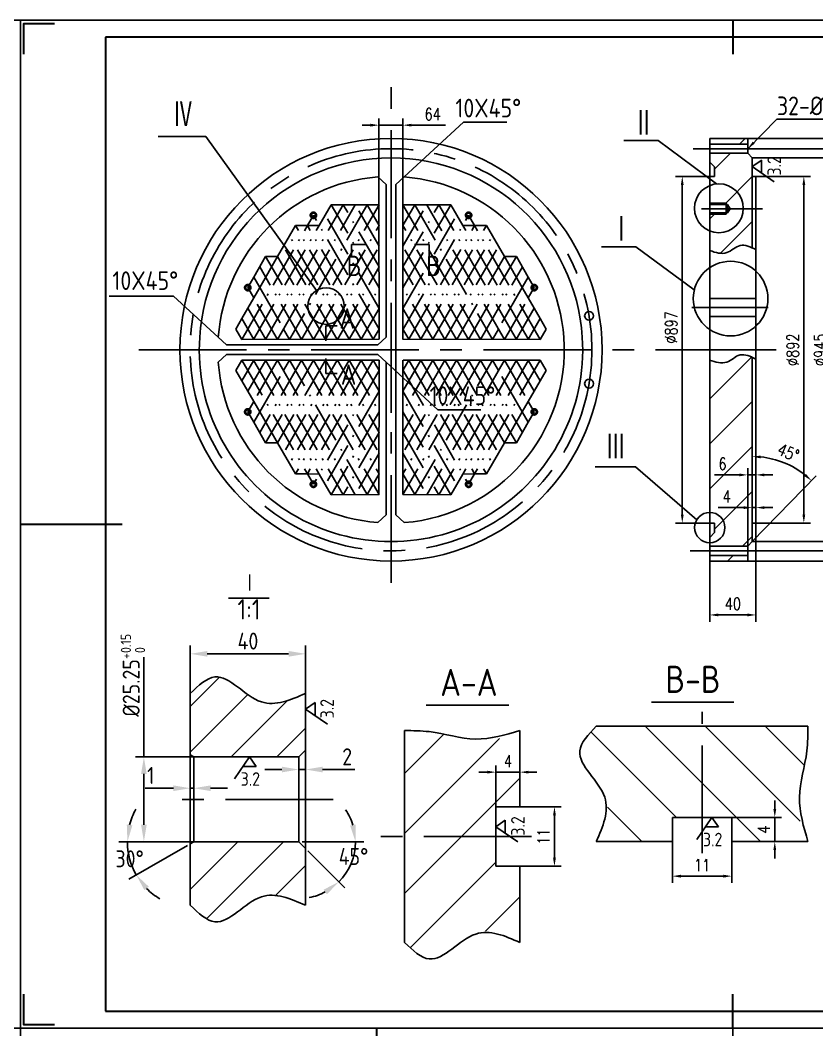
# Paper-space layout '布局1' of a CAD drawing. Extents: x 1187 to 4862, y -125 to 1349.
# Drawn here: x 4442 to 4676.9, y 171.5 to 469 of the extents above; entities that cross this region are included whole.
import ezdxf

# ---------------------------------------------------------------- set-up
doc = ezdxf.new("R2010")
doc.units = 0
doc.header["$MEASUREMENT"] = 0
for name, pattern in [('ACAD_ISO10W100', [18.5, 12, -3, 0.5, -3]), ('CENTER', [50.8, 31.75, -6.35, 6.35, -6.35]), ('HIDDEN', [9.525, 6.35, -3.175])]:
    doc.linetypes.add(name, pattern=pattern)
doc.layers.get('DEFPOINTS').update_dxf_attribs({"linetype": 'CONTINUOUS'})
for name, color, linetype in [('一般注释', 5, 'CONTINUOUS'), ('中心线', 1, 'CENTER'), ('单点划线', 6, 'ACAD_ISO10W100'), ('可见轮廓线', 7, 'CONTINUOUS'), ('图框_外框线', 7, 'CONTINUOUS'), ('填充剖面线', 3, 'CONTINUOUS'), ('尺寸标注', 5, 'CONTINUOUS'), ('细实线', 2, 'CONTINUOUS'), ('虚线', 4, 'HIDDEN')]:
    doc.layers.add(name, color=color, linetype=linetype)
doc.layers.add('图框_内框线', color=5, linetype='CONTINUOUS', lineweight=30)
doc.layers.add('图框_角线', color=5, linetype='CONTINUOUS', lineweight=30)
doc.styles.add('GK', font='gbenor.shx', dxfattribs={"height": 10})
doc.styles.add('TH_GBDIM', font='romans.shx', dxfattribs={"width": 0.8, "bigfont": 'gbcbig.shx'})
doc.styles.add('工程字', font='gbenor.shx', dxfattribs={"bigfont": 'gbcbig.shx'})
doc.styles.add('管口名称', font='gbenor.shx', dxfattribs={"height": 10, "bigfont": 'gbcbig.shx'})
doc.dimstyles.new('GB-5', dxfattribs={"dimtxt": 5, "dimasz": 5, "dimexe": 2.5, "dimexo": 1, "dimgap": 1.25, "dimtad": 1, "dimdsep": 46, "dimtxsty": '工程字', "dimcen": 5, "dimadec": 0, "dimazin": 0, "dimtfac": 0.7, "dimtix": 1, "dimtmove": 0, "dimatfit": 3, "dimfxl": 0, "dimtzin": 0, "dimarcsym": 0})
doc.dimstyles.new('GB-5$2', dxfattribs={"dimtxt": 5, "dimasz": 5, "dimexe": 2.5, "dimexo": 1, "dimgap": 1.25, "dimtad": 1, "dimtih": 1, "dimtoh": 1, "dimdsep": 46, "dimtxsty": '工程字', "dimcen": 5, "dimazin": 0, "dimtfac": 0.7, "dimtix": 1, "dimtmove": 0, "dimatfit": 3, "dimfxl": 0, "dimtzin": 0, "dimarcsym": 0})
doc.dimstyles.new('TH_GBDIM', dxfattribs={"dimtxt": 3.5, "dimasz": 2.5, "dimexe": 2, "dimexo": 0, "dimgap": 1.5, "dimtad": 1, "dimdec": 1, "dimzin": 0, "dimdsep": 46, "dimtxsty": 'TH_GBDIM', "dimcen": 2.5, "dimclrd": 130, "dimclre": 130, "dimclrt": 3, "dimadec": 0, "dimazin": 0, "dimtfac": 0.714286, "dimtdec": 1, "dimtmove": 0, "dimatfit": 3, "dimfxl": 0, "dimtolj": 1, "dimtzin": 0, "dimlwd": -1, "dimlwe": -1, "dimarcsym": 0})

# ---------------------------------------------------------------- blocks, each defined once
blk = doc.blocks.new('*D180')
at = {"layer": 'DEFPOINTS', "color": 0}
for p in [(4645.35, 320.84), (4658.96, 320.84), (4645.35, 293.77)]:
    blk.add_point(p, dxfattribs=at)
at = {"layer": '尺寸标注', "color": 5}
for p, q in [((4645.35, 320.84), (4645.35, 291.77)), ((4658.96, 320.84), (4658.96, 291.77)), ((4656.46, 293.77), (4647.85, 293.77))]:
    blk.add_line(p, q, dxfattribs=at)
for points in [[(4647.85, 294.19), (4647.85, 293.36), (4645.35, 293.77)], [(4656.46, 294.19), (4656.46, 293.36), (4658.96, 293.77)]]:
    blk.add_solid(points, dxfattribs=at)
at = {"layer": '尺寸标注', "color": 5, "insert": (4652.16, 297.02), "char_height": 3.5, "attachment_point": 5, "style": 'TH_GBDIM'}
blk.add_mtext('\\A1;40', dxfattribs=at)
blk = doc.blocks.new('*D179')
at = {"layer": 'DEFPOINTS', "color": 0}
for p in [(4656.55, 335.04), (4658.96, 315.37), (4656.55, 314.02)]:
    blk.add_point(p, dxfattribs=at)
at = {"layer": '尺寸标注', "color": 5}
for p, q in [((4656.55, 314.02), (4656.55, 337.04)), ((4658.96, 315.37), (4658.96, 337.04)), ((4654.05, 335.04), (4646.75, 335.04)), ((4658.96, 335.04), (4656.55, 335.04)), ((4661.46, 335.04), (4663.96, 335.04))]:
    blk.add_line(p, q, dxfattribs=at)
for points in [[(4654.05, 335.46), (4654.05, 334.62), (4656.55, 335.04)], [(4661.46, 335.46), (4661.46, 334.62), (4658.96, 335.04)]]:
    blk.add_solid(points, dxfattribs=at)
at = {"layer": '尺寸标注', "color": 5, "insert": (4649.12, 338.29), "char_height": 3.5, "attachment_point": 5, "style": 'TH_GBDIM'}
blk.add_mtext('\\A1;6', dxfattribs=at)
blk = doc.blocks.new('*D178')
at = {"layer": 'DEFPOINTS', "color": 0}
for p in [(4657.86, 325.4), (4657.86, 320.84), (4658.96, 320.84)]:
    blk.add_point(p, dxfattribs=at)
at = {"layer": '尺寸标注', "color": 5}
for p, q in [((4657.86, 320.84), (4657.86, 327.4)), ((4658.96, 320.84), (4658.96, 327.4)), ((4655.36, 325.4), (4647.86, 325.4)), ((4658.96, 325.4), (4657.86, 325.4)), ((4661.46, 325.4), (4663.96, 325.4))]:
    blk.add_line(p, q, dxfattribs=at)
for points in [[(4655.36, 325.81), (4655.36, 324.98), (4657.86, 325.4)], [(4661.46, 325.81), (4661.46, 324.98), (4658.96, 325.4)]]:
    blk.add_solid(points, dxfattribs=at)
at = {"layer": '尺寸标注', "color": 5, "insert": (4650.36, 328.65), "char_height": 3.5, "attachment_point": 5, "style": 'TH_GBDIM'}
blk.add_mtext('\\A1;4', dxfattribs=at)
blk = doc.blocks.new('*D177')
at = {"layer": 'DEFPOINTS', "color": 0}
for p in [(4645.35, 422.99), (4637.24, 320.84), (4645.35, 320.84)]:
    blk.add_point(p, dxfattribs=at)
at = {"layer": '尺寸标注', "color": 5}
for p, q in [((4645.35, 422.99), (4635.24, 422.99)), ((4637.24, 420.49), (4637.24, 323.34)), ((4645.35, 320.84), (4635.24, 320.84))]:
    blk.add_line(p, q, dxfattribs=at)
for points in [[(4636.82, 420.49), (4637.65, 420.49), (4637.24, 422.99)], [(4636.82, 323.34), (4637.65, 323.34), (4637.24, 320.84)]]:
    blk.add_solid(points, dxfattribs=at)
at = {"layer": '尺寸标注', "color": 5, "insert": (4633.99, 378.5), "char_height": 3.5, "attachment_point": 5, "rotation": 90, "style": 'TH_GBDIM'}
blk.add_mtext('\\A1;%%C897', dxfattribs=at)
blk = doc.blocks.new('*D176')
at = {"layer": 'DEFPOINTS', "color": 0}
for p in [(4656.55, 434.16), (4696.89, 434.16), (4656.55, 309.66)]:
    blk.add_point(p, dxfattribs=at)
at = {"layer": '尺寸标注', "color": 5}
for p, q in [((4656.55, 434.16), (4698.89, 434.16)), ((4696.89, 312.16), (4696.89, 431.66)), ((4656.55, 309.66), (4698.89, 309.66))]:
    blk.add_line(p, q, dxfattribs=at)
for points in [[(4696.47, 431.66), (4697.31, 431.66), (4696.89, 434.16)], [(4696.47, 312.16), (4697.31, 312.16), (4696.89, 309.66)]]:
    blk.add_solid(points, dxfattribs=at)
at = {"layer": '尺寸标注', "color": 5, "insert": (4693.64, 371.91), "char_height": 3.5, "attachment_point": 5, "rotation": 90, "style": 'TH_GBDIM'}
blk.add_mtext('\\A1;%%C1030', dxfattribs=at)
blk = doc.blocks.new('*D175')
at = {"layer": 'DEFPOINTS', "color": 0}
for p in [(4656.55, 431.16), (4689.13, 431.16), (4656.55, 312.66)]:
    blk.add_point(p, dxfattribs=at)
at = {"layer": '尺寸标注', "color": 5}
for p, q in [((4656.55, 431.16), (4691.13, 431.16)), ((4689.13, 315.16), (4689.13, 428.66)), ((4656.55, 312.66), (4691.13, 312.66))]:
    blk.add_line(p, q, dxfattribs=at)
for points in [[(4688.72, 428.66), (4689.55, 428.66), (4689.13, 431.16)], [(4688.72, 315.16), (4689.55, 315.16), (4689.13, 312.66)]]:
    blk.add_solid(points, dxfattribs=at)
at = {"layer": '尺寸标注', "color": 5, "insert": (4685.88, 371.23), "char_height": 3.5, "attachment_point": 5, "rotation": 90, "style": 'TH_GBDIM'}
blk.add_mtext('\\A1;%%C990', dxfattribs=at)
blk = doc.blocks.new('*D174')
at = {"layer": 'DEFPOINTS', "color": 0}
for p in [(4657.86, 428.46), (4681.18, 428.46), (4657.86, 315.37)]:
    blk.add_point(p, dxfattribs=at)
at = {"layer": '尺寸标注', "color": 5}
for p, q in [((4657.86, 428.46), (4683.18, 428.46)), ((4681.18, 317.87), (4681.18, 425.96)), ((4657.86, 315.37), (4683.18, 315.37))]:
    blk.add_line(p, q, dxfattribs=at)
for points in [[(4680.76, 425.96), (4681.6, 425.96), (4681.18, 428.46)], [(4680.76, 317.87), (4681.6, 317.87), (4681.18, 315.37)]]:
    blk.add_solid(points, dxfattribs=at)
at = {"layer": '尺寸标注', "color": 5, "insert": (4677.93, 371.91), "char_height": 3.5, "attachment_point": 5, "rotation": 90, "style": 'TH_GBDIM'}
blk.add_mtext('\\A1;%%C945', dxfattribs=at)
blk = doc.blocks.new('*D173')
at = {"layer": 'DEFPOINTS', "color": 0}
for p in [(4658.96, 422.99), (4658.96, 320.84), (4673.09, 320.84)]:
    blk.add_point(p, dxfattribs=at)
at = {"layer": '尺寸标注', "color": 5}
for p, q in [((4658.96, 422.99), (4675.09, 422.99)), ((4673.09, 420.49), (4673.09, 323.34)), ((4658.96, 320.84), (4675.09, 320.84))]:
    blk.add_line(p, q, dxfattribs=at)
for points in [[(4672.68, 420.49), (4673.51, 420.49), (4673.09, 422.99)], [(4672.68, 323.34), (4673.51, 323.34), (4673.09, 320.84)]]:
    blk.add_solid(points, dxfattribs=at)
at = {"layer": '尺寸标注', "color": 5, "insert": (4669.84, 371.91), "char_height": 3.5, "attachment_point": 5, "rotation": 90, "style": 'TH_GBDIM'}
blk.add_mtext('\\A1;%%C892', dxfattribs=at)
blk = doc.blocks.new('*D172')
at = {"layer": 'DEFPOINTS', "color": 0}
for p in [(4582.26, 237.24), (4599.54, 237.24), (4582.26, 219.72)]:
    blk.add_point(p, dxfattribs=at)
at = {"layer": '尺寸标注', "color": 5}
for p, q in [((4582.26, 237.24), (4601.54, 237.24)), ((4599.54, 222.22), (4599.54, 234.74)), ((4582.26, 219.72), (4601.54, 219.72))]:
    blk.add_line(p, q, dxfattribs=at)
for points in [[(4599.13, 234.74), (4599.96, 234.74), (4599.54, 237.24)], [(4599.13, 222.22), (4599.96, 222.22), (4599.54, 219.72)]]:
    blk.add_solid(points, dxfattribs=at)
at = {"layer": '尺寸标注', "color": 5, "insert": (4596.29, 228.48), "char_height": 3.5, "attachment_point": 5, "rotation": 90, "style": 'TH_GBDIM'}
blk.add_mtext('\\A1;11', dxfattribs=at)
blk = doc.blocks.new('*D171')
at = {"layer": 'DEFPOINTS', "color": 0}
for p in [(4589.36, 247.45), (4582.26, 237.24), (4589.36, 237.24)]:
    blk.add_point(p, dxfattribs=at)
at = {"layer": '尺寸标注', "color": 5}
for p, q in [((4579.76, 247.45), (4577.26, 247.45)), ((4582.26, 237.24), (4582.26, 249.45)), ((4582.26, 247.45), (4589.36, 247.45)), ((4589.36, 237.24), (4589.36, 249.45)), ((4591.86, 247.45), (4594.36, 247.45))]:
    blk.add_line(p, q, dxfattribs=at)
for points in [[(4579.76, 247.86), (4579.76, 247.03), (4582.26, 247.45)], [(4591.86, 247.86), (4591.86, 247.03), (4589.36, 247.45)]]:
    blk.add_solid(points, dxfattribs=at)
at = {"layer": '尺寸标注', "color": 5, "insert": (4585.81, 250.7), "char_height": 3.5, "attachment_point": 5, "style": 'TH_GBDIM'}
blk.add_mtext('\\A1;4', dxfattribs=at)
blk = doc.blocks.new('*D186')
at = {"layer": 'DEFPOINTS', "color": 0}
for p in [(4526.15, 282.31), (4492.15, 262.22), (4526.15, 262.22)]:
    blk.add_point(p, dxfattribs=at)
at = {"layer": '尺寸标注', "color": 0, "lineweight": -2}
for p, q in [((4492.15, 263.22), (4492.15, 284.81)), ((4526.15, 263.22), (4526.15, 284.81)), ((4497.15, 282.31), (4521.15, 282.31))]:
    blk.add_line(p, q, dxfattribs=at)
at = {"layer": '尺寸标注', "color": 0}
for points in [[(4497.15, 283.15), (4497.15, 281.48), (4492.15, 282.31)], [(4521.15, 283.15), (4521.15, 281.48), (4526.15, 282.31)]]:
    blk.add_solid(points, dxfattribs=at)
at = {"layer": '尺寸标注', "color": 0, "insert": (4509.15, 286.06), "char_height": 5, "attachment_point": 5, "style": '工程字'}
blk.add_mtext('40', dxfattribs=at)
blk = doc.blocks.new('*D185')
at = {"layer": 'DEFPOINTS', "color": 0}
for p in [(4510.37, 251.93), (4478.46, 226.93), (4510.37, 226.93)]:
    blk.add_point(p, dxfattribs=at)
at = {"layer": '尺寸标注', "color": 0, "lineweight": -2}
for p, q in [((4478.46, 251.93), (4478.46, 281.3)), ((4509.37, 251.93), (4475.96, 251.93)), ((4478.46, 231.93), (4478.46, 246.93)), ((4509.37, 226.93), (4475.96, 226.93))]:
    blk.add_line(p, q, dxfattribs=at)
at = {"layer": '尺寸标注', "color": 0}
for points in [[(4477.63, 246.93), (4479.29, 246.93), (4478.46, 251.93)], [(4477.63, 231.93), (4479.29, 231.93), (4478.46, 226.93)]]:
    blk.add_solid(points, dxfattribs=at)
at = {"layer": '尺寸标注', "color": 0, "insert": (4474.71, 272.26), "char_height": 5, "attachment_point": 5, "rotation": 90, "style": '工程字'}
blk.add_mtext('%%C25.25', dxfattribs=at)
blk = doc.blocks.new('*D184')
at = {"layer": 'DEFPOINTS', "color": 0}
for p in [(4492.15, 226.35), (4493.15, 226.93), (4493.15, 226.93), (4524.15, 226.93), (4474.79, 220.25)]:
    blk.add_point(p, dxfattribs=at)
at = {"layer": '尺寸标注', "color": 0, "lineweight": -2}
for p, q in [((4492.15, 226.93), (4471.11, 226.93)), ((4491.29, 225.85), (4474.06, 215.91))]:
    blk.add_line(p, q, dxfattribs=at)
for start, end in [(150.6049, 165.3024), (180, 210), (224.6976, 239.3951)]:
    blk.add_arc((4493.15, 226.93), 19.55, start, end, dxfattribs=at)
at = {"layer": '尺寸标注', "color": 0}
for points in [[(4475.07, 231.78), (4473.42, 232), (4473.61, 226.93)], [(4478.6, 212.68), (4479.92, 213.69), (4476.23, 217.16)]]:
    blk.add_solid(points, dxfattribs=at)
at = {"layer": '尺寸标注', "color": 0, "insert": (4474.26, 221.92), "char_height": 5, "attachment_point": 5, "style": '工程字'}
blk.add_mtext('30%%D', dxfattribs=at)
blk = doc.blocks.new('*D183')
at = {"layer": 'DEFPOINTS', "color": 0}
for p in [(4493.15, 226.93), (4524.15, 226.93), (4524.15, 226.93), (4526.15, 224.93), (4538.63, 218.58)]:
    blk.add_point(p, dxfattribs=at)
at = {"layer": '尺寸标注', "color": 0, "lineweight": -2}
for p, q in [((4525.15, 226.93), (4543.36, 226.93)), ((4526.86, 224.22), (4537.74, 213.35))]:
    blk.add_line(p, q, dxfattribs=at)
for start, end in [(17.2074, 34.4147), (315, 0), (280.5853, 297.7926)]:
    blk.add_arc((4524.15, 226.93), 16.71, start, end, dxfattribs=at)
at = {"layer": '尺寸标注', "color": 0}
for points in [[(4540.94, 232), (4539.29, 231.75), (4540.86, 226.93)], [(4531.45, 212.82), (4532.44, 211.48), (4535.97, 215.11)]]:
    blk.add_solid(points, dxfattribs=at)
at = {"layer": '尺寸标注', "color": 0, "insert": (4540.29, 222.61), "char_height": 5, "attachment_point": 5, "style": '工程字'}
blk.add_mtext('45%%D', dxfattribs=at)
blk = doc.blocks.new('*D182')
at = {"layer": 'DEFPOINTS', "color": 0}
for p in [(4492.15, 245.76), (4493.15, 245.76), (4492.15, 242.72)]:
    blk.add_point(p, dxfattribs=at)
at = {"layer": '尺寸标注', "color": 0, "lineweight": -2}
for p, q in [((4492.15, 244.76), (4492.15, 240.22)), ((4493.15, 244.76), (4493.15, 240.22)), ((4487.15, 242.72), (4478.82, 242.72)), ((4493.15, 242.72), (4492.15, 242.72)), ((4498.15, 242.72), (4503.15, 242.72))]:
    blk.add_line(p, q, dxfattribs=at)
at = {"layer": '尺寸标注', "color": 0}
for points in [[(4487.15, 243.55), (4487.15, 241.88), (4492.15, 242.72)], [(4498.15, 243.55), (4498.15, 241.88), (4493.15, 242.72)]]:
    blk.add_solid(points, dxfattribs=at)
at = {"layer": '尺寸标注', "color": 0, "insert": (4480.49, 246.47), "char_height": 5, "attachment_point": 5, "style": '工程字'}
blk.add_mtext('1', dxfattribs=at)
blk = doc.blocks.new('*D181')
at = {"layer": 'DEFPOINTS', "color": 0}
for p in [(4524.15, 247.48), (4526.15, 248.22), (4526.15, 247.48)]:
    blk.add_point(p, dxfattribs=at)
at = {"layer": '尺寸标注', "color": 0, "lineweight": -2}
for p, q in [((4524.15, 248.48), (4524.15, 250.72)), ((4526.15, 248.48), (4526.15, 250.72)), ((4519.15, 248.22), (4514.15, 248.22)), ((4524.15, 248.22), (4526.15, 248.22)), ((4531.15, 248.22), (4540.68, 248.22))]:
    blk.add_line(p, q, dxfattribs=at)
at = {"layer": '尺寸标注', "color": 0}
for points in [[(4519.15, 249.06), (4519.15, 247.39), (4524.15, 248.22)], [(4531.15, 249.06), (4531.15, 247.39), (4526.15, 248.22)]]:
    blk.add_solid(points, dxfattribs=at)
at = {"layer": '尺寸标注', "color": 0, "insert": (4538.41, 251.97), "char_height": 5, "attachment_point": 5, "style": '工程字'}
blk.add_mtext('2', dxfattribs=at)
blk = doc.blocks.new('*D195')
at = {"layer": 'DEFPOINTS', "color": 0}
for p in [(4634.34, 234.09), (4651.85, 234.09), (4651.85, 216.8)]:
    blk.add_point(p, dxfattribs=at)
at = {"layer": '尺寸标注', "color": 5}
for p, q in [((4634.34, 234.09), (4634.34, 214.8)), ((4651.85, 234.09), (4651.85, 214.8)), ((4636.84, 216.8), (4649.35, 216.8))]:
    blk.add_line(p, q, dxfattribs=at)
for points in [[(4636.84, 217.22), (4636.84, 216.38), (4634.34, 216.8)], [(4649.35, 217.22), (4649.35, 216.38), (4651.85, 216.8)]]:
    blk.add_solid(points, dxfattribs=at)
at = {"layer": '尺寸标注', "color": 5, "insert": (4643.1, 220.05), "char_height": 3.5, "attachment_point": 5, "style": 'TH_GBDIM'}
blk.add_mtext('\\A1;11', dxfattribs=at)
blk = doc.blocks.new('*D194')
at = {"layer": 'DEFPOINTS', "color": 0}
for p in [(4651.85, 234.09), (4651.85, 226.98), (4664.52, 226.98)]:
    blk.add_point(p, dxfattribs=at)
at = {"layer": '尺寸标注', "color": 5}
for p, q in [((4664.52, 236.59), (4664.52, 239.09)), ((4651.85, 234.09), (4666.52, 234.09)), ((4664.52, 234.09), (4664.52, 226.98)), ((4651.85, 226.98), (4666.52, 226.98)), ((4664.52, 224.48), (4664.52, 221.98))]:
    blk.add_line(p, q, dxfattribs=at)
for points in [[(4664.11, 236.59), (4664.94, 236.59), (4664.52, 234.09)], [(4664.11, 224.48), (4664.94, 224.48), (4664.52, 226.98)]]:
    blk.add_solid(points, dxfattribs=at)
at = {"layer": '尺寸标注', "color": 5, "insert": (4661.27, 230.54), "char_height": 3.5, "attachment_point": 5, "rotation": 90, "style": 'TH_GBDIM'}
blk.add_mtext('\\A1;4', dxfattribs=at)
blk = doc.blocks.new('*D267')
at = {"layer": 'DEFPOINTS', "color": 0}
for p in [(4554.86, 438.09), (4547.79, 414.53), (4554.86, 414.53)]:
    blk.add_point(p, dxfattribs=at)
at = {"layer": '可见轮廓线', "color": 5}
for p, q in [((4545.29, 438.09), (4542.79, 438.09)), ((4547.79, 414.53), (4547.79, 440.09)), ((4547.79, 438.09), (4554.86, 438.09)), ((4554.86, 414.53), (4554.86, 440.09)), ((4557.36, 438.09), (4567.4, 438.09))]:
    blk.add_line(p, q, dxfattribs=at)
for points in [[(4545.29, 438.51), (4545.29, 437.68), (4547.79, 438.09)], [(4557.36, 438.51), (4557.36, 437.68), (4554.86, 438.09)]]:
    blk.add_solid(points, dxfattribs=at)
at = {"layer": '可见轮廓线', "color": 5, "insert": (4563.63, 441.34), "char_height": 3.5, "attachment_point": 5, "style": 'TH_GBDIM'}
blk.add_mtext('\\A1;64', dxfattribs=at)
blk = doc.blocks.new('*D297')
at = {"layer": 'DEFPOINTS', "color": 0}
for p in [(4670.2, 337.2), (4657.86, 320.84), (4657.86, 315.37), (4657.87, 315.37), (4656.55, 314.02)]:
    blk.add_point(p, dxfattribs=at)
at = {"layer": '尺寸标注', "color": 5}
for p, q in [((4657.86, 320.84), (4657.86, 342.44)), ((4657.87, 315.37), (4676.74, 334.77))]:
    blk.add_line(p, q, dxfattribs=at)
blk.add_arc((4657.86, 315.37), 25.08, 51.5047, 84.2857, dxfattribs=at)
for points in [[(4660.34, 339.9), (4660.38, 340.73), (4657.86, 340.44)], [(4673.74, 335.31), (4673.19, 334.68), (4675.34, 333.34)]]:
    blk.add_solid(points, dxfattribs=at)
at = {"layer": '尺寸标注', "color": 5, "insert": (4668.52, 341.61), "char_height": 3.5, "attachment_point": 5, "rotation": 337.8952, "style": 'TH_GBDIM'}
blk.add_mtext('\\A1;45%%D', dxfattribs=at)

psp = doc.layouts.new('布局1')

# ---------------------------------------------------------------- hatches: boundary and pattern name
at = {"layer": '填充剖面线'}
h = psp.add_hatch(dxfattribs=at)
h.set_pattern_fill('ANSI31', color=256, scale=3, angle=180, style=0)
h.set_pattern_definition([(225, (5545.281, 659.875), (6.73519, -6.73519), [])])
edge = h.paths.add_edge_path()
edge.add_line((4493.153, 226.932), (4492.153, 226.354))
edge.add_line((4492.153, 226.354), (4492.153, 208.216))
edge.add_spline(control_points=[(4492.153, 208.216), (4494.565, 205.898), (4501.257, 199.464), (4512.066, 214.355), (4521.709, 210.153), (4526.153, 208.216)], knot_values=[0, 0, 0, 0, 8.7529845, 24.2890467, 37.5700264, 37.5700264, 37.5700264, 37.5700264], degree=3, periodic=0)
edge.add_line((4526.153, 208.216), (4526.153, 224.932))
edge.add_line((4526.153, 224.932), (4524.153, 226.932))
edge.add_line((4524.153, 226.932), (4493.153, 226.932))
edge = h.paths.add_edge_path()
edge.add_spline(control_points=[(4526.153, 270.647), (4521.709, 268.71), (4512.066, 264.508), (4501.257, 279.399), (4494.565, 272.966), (4492.153, 270.647)], knot_values=[0, 0, 0, 0, 13.2809797, 28.8170419, 37.5700264, 37.5700264, 37.5700264, 37.5700264], degree=3, periodic=0)
edge.add_line((4492.153, 270.647), (4492.153, 252.509))
edge.add_line((4492.153, 252.509), (4493.153, 251.932))
edge.add_line((4493.153, 251.932), (4524.153, 251.932))
edge.add_line((4524.153, 251.932), (4526.153, 253.932))
edge.add_line((4526.153, 253.932), (4526.153, 270.647))

# ---------------------------------------------------------------- linework, layer by layer
at = {"layer": '一般注释'}
for p, q in [((4555.229, 422.844), (4572.768, 438.983)), ((4572.768, 438.983), (4585.481, 438.983)), ((4496.729, 434.774), (4482.705, 434.774)), ((4529.349, 389.345), (4496.729, 434.774)), ((4630.127, 433.532), (4620.05, 433.532)), ((4647.382, 420.777), (4630.127, 433.532)), ((4660.656, 427.787), (4657.867, 425.875)), ((4664.346, 421.436), (4657.867, 425.875)), ((4660.648, 427.787), (4660.648, 423.964)), ((4623.538, 402.288), (4613.46, 402.288)), ((4640.792, 389.533), (4623.538, 402.288)), ((4549.893, 368.25), (4565.132, 354.228)), ((4565.132, 354.228), (4577.844, 354.228)), ((4623.424, 337.439), (4611.52, 337.439)), ((4641.486, 321.758), (4623.424, 337.439)), ((4503.375, 298.735), (4515.444, 298.735)), ((4528.942, 267.946), (4526.153, 266.034)), ((4528.942, 267.946), (4528.942, 264.123)), ((4532.632, 261.595), (4526.153, 266.034)), ((4505.188, 245.452), (4509.628, 251.932)), ((4511.539, 249.142), (4509.628, 251.932)), ((4511.539, 249.142), (4507.717, 249.142)), ((4585.048, 233.267), (4582.258, 231.356)), ((4585.048, 233.267), (4585.048, 229.445)), ((4641.533, 227.608), (4645.972, 234.087)), ((4647.884, 231.298), (4645.972, 234.087)), ((4588.738, 226.916), (4582.258, 231.356)), ((4647.884, 231.298), (4644.061, 231.298))]:
    psp.add_line(p, q, dxfattribs=at)
for centre, radius in [((4648.044, 413.607), 7.2), ((4651.497, 386.993), 11.002), ((4532.171, 384.773), 5.373), ((4645.351, 319.516), 4.468)]:
    psp.add_circle(centre, radius, dxfattribs=at)
at = {"layer": '中心线'}
for p, q in [((4551.343, 303.227), (4551.343, 449.246)), ((4640.445, 431.165), (4661.483, 431.165)), ((4660.852, 413.484), (4642.941, 413.484)), ((4551.343, 385.029), (4551.343, 350.21)), ((4662.576, 384.371), (4640.099, 384.371)), ((4476.98, 371.915), (4664.892, 371.915)), ((4636.896, 371.915), (4664.892, 371.915)), ((4639.537, 312.665), (4661.709, 312.665)), ((4643.096, 223.539), (4643.096, 265.271)), ((4534.241, 239.432), (4483.506, 239.432)), ((4592.807, 228.48), (4544.461, 228.48))]:
    psp.add_line(p, q, dxfattribs=at)
psp.add_circle((4551.343, 371.915), 59.25, dxfattribs=at)
at = {"layer": '单点划线'}
for p, q in [((4514.361, 374.959), (4537.232, 414.646)), ((4517.903, 374.963), (4540.803, 414.628)), ((4544.293, 414.61), (4521.417, 374.967)), ((4524.948, 374.972), (4547.823, 414.593)), ((4547.823, 390.205), (4533.702, 414.663)), ((4547.823, 396.302), (4537.232, 414.646)), ((4547.823, 402.413), (4540.803, 414.628)), ((4547.823, 408.496), (4544.293, 414.61)), ((4554.863, 390.205), (4568.984, 414.663)), ((4554.863, 396.302), (4565.453, 414.646)), ((4554.863, 402.413), (4561.882, 414.628)), ((4554.863, 408.496), (4558.393, 414.61)), ((4577.738, 374.972), (4554.863, 414.593)), ((4558.393, 414.61), (4581.268, 374.967)), ((4584.783, 374.963), (4561.882, 414.628)), ((4588.324, 374.959), (4565.453, 414.646)), ((4528.463, 411.544), (4526.703, 408.496)), ((4547.803, 377.982), (4528.463, 411.544)), ((4547.823, 384.108), (4531.944, 411.612)), ((4554.863, 384.108), (4570.742, 411.612)), ((4554.883, 377.982), (4574.223, 411.544)), ((4574.223, 411.544), (4575.983, 408.496)), ((4507.336, 374.951), (4526.703, 408.496)), ((4510.825, 374.955), (4530.184, 408.557)), ((4542.526, 374.992), (4523.184, 408.493)), ((4546.044, 374.996), (4526.703, 408.496)), ((4528.47, 374.976), (4547.823, 408.496)), ((4574.216, 374.976), (4554.863, 408.496)), ((4556.642, 374.996), (4575.983, 408.496)), ((4560.16, 374.992), (4579.501, 408.493)), ((4591.861, 374.955), (4572.502, 408.557)), ((4595.35, 374.951), (4575.983, 408.496)), ((4539.008, 374.988), (4521.423, 405.447)), ((4563.677, 374.988), (4581.263, 405.447)), ((4535.491, 374.984), (4519.662, 402.401)), ((4531.992, 374.98), (4547.823, 402.399)), ((4570.693, 374.98), (4554.863, 402.399)), ((4567.195, 374.984), (4583.024, 402.401)), ((4512.617, 390.215), (4517.901, 399.354)), ((4528.456, 374.976), (4514.375, 399.364)), ((4531.973, 374.98), (4517.901, 399.354)), ((4570.712, 374.98), (4584.785, 399.354)), ((4574.23, 374.976), (4588.311, 399.364)), ((4590.068, 390.215), (4584.785, 399.354)), ((4524.938, 374.972), (4512.615, 396.316)), ((4535.515, 374.984), (4547.823, 396.302)), ((4567.171, 374.984), (4554.863, 396.302)), ((4577.748, 374.972), (4590.071, 396.316)), ((4509.094, 390.22), (4510.854, 393.268)), ((4593.591, 390.22), (4591.831, 393.268)), ((4509.094, 390.22), (4510.856, 387.169)), ((4512.617, 390.215), (4519.663, 378.012)), ((4539.039, 374.988), (4547.823, 390.201)), ((4563.647, 374.988), (4554.863, 390.201)), ((4590.068, 390.215), (4583.023, 378.012)), ((4593.591, 390.22), (4591.83, 387.169)), ((4517.903, 374.963), (4510.856, 387.169)), ((4584.783, 374.963), (4591.83, 387.169)), ((4514.385, 374.959), (4509.095, 384.122)), ((4542.564, 374.992), (4547.823, 384.1)), ((4560.122, 374.992), (4554.863, 384.1)), ((4588.3, 374.959), (4593.591, 384.122)), ((4510.868, 374.955), (4507.334, 381.076)), ((4591.818, 374.955), (4595.352, 381.076)), ((4521.42, 374.967), (4519.663, 378.012)), ((4546.082, 374.996), (4547.823, 378.008)), ((4556.604, 374.996), (4554.863, 378.008)), ((4581.265, 374.967), (4583.023, 378.012)), ((4510.868, 368.875), (4507.334, 362.754)), ((4507.336, 368.879), (4526.703, 335.334)), ((4514.385, 368.871), (4509.095, 359.707)), ((4510.825, 368.875), (4530.184, 335.272)), ((4517.903, 368.866), (4510.856, 356.661)), ((4524.938, 368.858), (4512.615, 347.514)), ((4514.361, 368.871), (4537.232, 329.184)), ((4528.456, 368.854), (4514.375, 344.465)), ((4531.973, 368.85), (4517.901, 344.475)), ((4517.903, 368.866), (4540.803, 329.202)), ((4535.491, 368.846), (4519.662, 341.429)), ((4521.42, 368.862), (4519.663, 365.818)), ((4544.293, 329.219), (4521.417, 368.862)), ((4539.008, 368.842), (4521.423, 338.383)), ((4542.526, 368.837), (4523.184, 335.336)), ((4524.948, 368.858), (4547.823, 329.237)), ((4546.044, 368.833), (4526.703, 335.334)), ((4528.47, 368.854), (4547.823, 335.334)), ((4531.992, 368.85), (4547.823, 341.431)), ((4535.515, 368.846), (4547.823, 347.528)), ((4539.039, 368.842), (4547.823, 353.629)), ((4542.564, 368.837), (4547.823, 359.73)), ((4546.082, 368.833), (4547.823, 365.822)), ((4577.738, 368.858), (4554.863, 329.237)), ((4574.216, 368.854), (4554.863, 335.334)), ((4570.693, 368.85), (4554.863, 341.431)), ((4567.171, 368.846), (4554.863, 347.528)), ((4563.647, 368.842), (4554.863, 353.629)), ((4560.122, 368.837), (4554.863, 359.73)), ((4556.604, 368.833), (4554.863, 365.822)), ((4556.642, 368.833), (4575.983, 335.334)), ((4558.393, 329.219), (4581.268, 368.862)), ((4560.16, 368.837), (4579.501, 335.336)), ((4584.783, 368.866), (4561.882, 329.202)), ((4563.677, 368.842), (4581.263, 338.383)), ((4588.324, 368.871), (4565.453, 329.184)), ((4567.195, 368.846), (4583.024, 341.429)), ((4570.712, 368.85), (4584.785, 344.475)), ((4591.861, 368.875), (4572.502, 335.272)), ((4574.23, 368.854), (4588.311, 344.465)), ((4595.35, 368.879), (4575.983, 335.334)), ((4577.748, 368.858), (4590.071, 347.514)), ((4581.265, 368.862), (4583.023, 365.818)), ((4584.783, 368.866), (4591.83, 356.661)), ((4588.3, 368.871), (4593.591, 359.707)), ((4591.818, 368.875), (4595.352, 362.754)), ((4512.617, 353.615), (4519.663, 365.818)), ((4547.803, 365.848), (4528.463, 332.285)), ((4554.883, 365.848), (4574.223, 332.285)), ((4590.068, 353.615), (4583.023, 365.818)), ((4547.823, 359.721), (4531.944, 332.218)), ((4554.863, 359.721), (4570.742, 332.218)), ((4509.094, 353.61), (4510.856, 356.661)), ((4593.591, 353.61), (4591.83, 356.661)), ((4509.094, 353.61), (4510.854, 350.562)), ((4512.617, 353.615), (4517.901, 344.475)), ((4547.823, 353.624), (4533.702, 329.166)), ((4554.863, 353.624), (4568.984, 329.166)), ((4590.068, 353.615), (4584.785, 344.475)), ((4593.591, 353.61), (4591.831, 350.562)), ((4547.823, 347.528), (4537.232, 329.184)), ((4554.863, 347.528), (4565.453, 329.184)), ((4547.823, 341.417), (4540.803, 329.202)), ((4554.863, 341.417), (4561.882, 329.202)), ((4528.463, 332.285), (4526.703, 335.334)), ((4547.823, 335.334), (4544.293, 329.219)), ((4554.863, 335.334), (4558.393, 329.219)), ((4574.223, 332.285), (4575.983, 335.334))]:
    psp.add_line(p, q, dxfattribs=at)
at = {"layer": '可见轮廓线'}
for p, q in [((4645.351, 434.165), (4656.553, 434.165)), ((4645.351, 434.165), (4645.351, 309.665)), ((4645.351, 432.524), (4656.553, 432.524)), ((4656.553, 429.806), (4656.553, 434.165)), ((4645.351, 429.806), (4656.553, 429.806)), ((4657.867, 428.455), (4656.553, 429.806)), ((4657.867, 428.455), (4657.867, 422.992)), ((4646.791, 425.773), (4645.351, 427.213)), ((4646.791, 425.773), (4646.791, 422.992)), ((4549.893, 420.602), (4547.456, 422.844)), ((4552.793, 420.602), (4555.229, 422.844)), ((4646.791, 422.992), (4645.351, 422.992)), ((4657.867, 422.992), (4657.865, 401.951)), ((4658.962, 422.992), (4657.867, 422.992)), ((4658.962, 422.992), (4658.962, 373.349)), ((4549.893, 375.579), (4549.893, 420.602)), ((4552.793, 375.579), (4552.793, 420.602)), ((4533.702, 414.663), (4531.944, 411.612)), ((4533.702, 414.663), (4547.823, 414.593)), ((4547.804, 374.998), (4547.789, 414.593)), ((4568.984, 414.663), (4554.863, 414.593)), ((4554.863, 374.976), (4554.863, 414.593)), ((4568.984, 414.663), (4570.742, 411.612)), ((4650.551, 414.753), (4645.351, 414.753)), ((4645.351, 412.215), (4645.351, 414.753)), ((4650.151, 411.884), (4650.151, 415.084)), ((4650.551, 414.753), (4651.315, 413.484)), ((4650.551, 412.215), (4650.551, 414.753)), ((4530.184, 408.557), (4531.944, 411.612)), ((4572.502, 408.557), (4570.742, 411.612)), ((4650.551, 412.215), (4645.351, 412.215)), ((4650.551, 412.215), (4651.315, 413.484)), ((4523.184, 408.493), (4517.901, 399.354)), ((4526.703, 408.496), (4523.184, 408.493)), ((4526.703, 408.496), (4530.184, 408.557)), ((4575.983, 408.496), (4572.502, 408.557)), ((4575.983, 408.496), (4579.501, 408.493)), ((4579.501, 408.493), (4584.785, 399.354)), ((4544.119, 402.978), (4539.705, 402.978)), ((4539.705, 402.978), (4539.705, 399.594)), ((4558.226, 402.978), (4562.64, 402.978)), ((4562.64, 402.978), (4562.64, 399.594)), ((4514.375, 399.364), (4510.854, 393.268)), ((4517.901, 399.354), (4514.375, 399.364)), ((4584.785, 399.354), (4588.311, 399.364)), ((4588.311, 399.364), (4591.831, 393.268)), ((4512.617, 390.215), (4510.854, 393.268)), ((4590.068, 390.215), (4591.831, 393.268)), ((4510.856, 387.169), (4512.617, 390.215)), ((4591.83, 387.169), (4590.068, 390.215)), ((4510.856, 387.169), (4509.095, 384.122)), ((4591.83, 387.169), (4593.591, 384.122)), ((4658.962, 386.993), (4645.351, 386.993)), ((4509.095, 384.122), (4507.334, 381.076)), ((4593.591, 384.122), (4595.352, 381.076)), ((4507.334, 381.076), (4505.573, 378.029)), ((4595.352, 381.076), (4597.113, 378.029)), ((4658.962, 381.749), (4645.351, 381.749)), ((4505.573, 378.029), (4507.343, 374.963)), ((4532.104, 378.924), (4535.487, 378.924)), ((4532.104, 374.51), (4532.104, 378.924)), ((4597.113, 378.029), (4595.343, 374.963)), ((4502.82, 373.349), (4500.397, 375.579)), ((4507.336, 374.951), (4547.804, 374.998)), ((4547.469, 373.349), (4549.893, 375.579)), ((4552.793, 323.227), (4552.793, 375.579)), ((4595.35, 374.951), (4554.882, 374.998)), ((4502.82, 373.349), (4547.469, 373.349)), ((4658.962, 373.349), (4658.962, 320.837)), ((4502.82, 370.48), (4500.397, 368.25)), ((4502.82, 370.48), (4547.469, 370.48)), ((4532.104, 369.32), (4532.104, 364.906)), ((4547.469, 370.48), (4549.893, 368.25)), ((4657.863, 369.681), (4657.859, 320.837)), ((4505.573, 365.8), (4507.343, 368.866)), ((4507.336, 368.879), (4547.804, 368.831)), ((4547.804, 368.831), (4547.789, 329.237)), ((4549.893, 323.227), (4549.893, 368.25)), ((4554.863, 368.854), (4554.863, 329.237)), ((4595.35, 368.879), (4554.882, 368.831)), ((4597.113, 365.8), (4595.343, 368.866)), ((4507.334, 362.754), (4505.573, 365.8)), ((4532.104, 364.906), (4535.487, 364.906)), ((4595.352, 362.754), (4597.113, 365.8)), ((4509.095, 359.707), (4507.334, 362.754)), ((4593.591, 359.707), (4595.352, 362.754)), ((4510.856, 356.661), (4509.095, 359.707)), ((4591.83, 356.661), (4593.591, 359.707)), ((4510.856, 356.661), (4512.617, 353.615)), ((4591.83, 356.661), (4590.068, 353.615)), ((4512.617, 353.615), (4510.854, 350.562)), ((4590.068, 353.615), (4591.831, 350.562)), ((4514.375, 344.465), (4510.854, 350.562)), ((4588.311, 344.465), (4591.831, 350.562)), ((4517.901, 344.475), (4514.375, 344.465)), ((4523.184, 335.336), (4517.901, 344.475)), ((4579.501, 335.336), (4584.785, 344.475)), ((4584.785, 344.475), (4588.311, 344.465)), ((4526.703, 335.334), (4523.184, 335.336)), ((4526.703, 335.334), (4530.184, 335.272)), ((4530.184, 335.272), (4531.944, 332.218)), ((4572.502, 335.272), (4570.742, 332.218)), ((4575.983, 335.334), (4572.502, 335.272)), ((4575.983, 335.334), (4579.501, 335.336)), ((4533.702, 329.166), (4531.944, 332.218)), ((4568.984, 329.166), (4570.742, 332.218)), ((4533.702, 329.166), (4547.823, 329.237)), ((4568.984, 329.166), (4554.863, 329.237)), ((4549.893, 323.227), (4547.456, 320.985)), ((4552.793, 323.227), (4555.229, 320.985)), ((4646.791, 320.837), (4645.351, 320.837)), ((4646.791, 318.056), (4646.791, 320.837)), ((4657.859, 320.837), (4657.859, 315.374)), ((4658.962, 320.837), (4657.867, 320.837)), ((4646.791, 318.056), (4645.351, 316.617)), ((4657.867, 315.374), (4656.553, 314.024)), ((4645.351, 314.024), (4656.553, 314.024)), ((4656.553, 314.024), (4656.553, 309.665)), ((4645.351, 311.306), (4656.553, 311.306)), ((4645.351, 309.665), (4656.553, 309.665)), ((4492.153, 208.216), (4492.153, 270.647)), ((4526.153, 208.216), (4526.153, 270.647)), ((4628.167, 268.101), (4652.458, 268.101)), ((4561.752, 267.2), (4586.043, 267.2)), ((4555.362, 197.264), (4555.362, 259.695)), ((4589.362, 237.235), (4589.362, 259.695)), ((4611.88, 260.984), (4674.312, 260.984)), ((4524.153, 251.932), (4526.153, 253.932)), ((4493.153, 251.932), (4492.153, 252.509)), ((4524.153, 251.932), (4493.153, 251.932)), ((4493.153, 226.932), (4493.153, 251.932)), ((4524.153, 251.932), (4493.153, 251.932)), ((4524.153, 226.932), (4524.153, 251.932)), ((4582.258, 237.235), (4582.258, 219.724)), ((4589.362, 237.235), (4582.258, 237.235)), ((4634.34, 226.984), (4634.34, 234.087)), ((4651.852, 234.087), (4634.34, 234.087)), ((4651.852, 226.984), (4651.852, 234.087)), ((4493.153, 226.932), (4492.153, 226.354)), ((4524.153, 226.932), (4493.153, 226.932)), ((4524.153, 226.932), (4526.153, 224.932)), ((4611.88, 226.984), (4634.34, 226.984)), ((4651.852, 226.984), (4674.312, 226.984)), ((4589.362, 219.724), (4582.258, 219.724)), ((4589.362, 197.264), (4589.362, 219.724))]:
    psp.add_line(p, q, dxfattribs=at)
for centre, radius in [((4551.343, 371.915), 62.25), ((4609.745, 381.902), 1.294), ((4609.745, 361.927), 1.294)]:
    psp.add_circle(centre, radius, dxfattribs=at)
for radius, start, end in [(56.541, 3.71598, 176.28402), (51.077, 94.36387, 175.88591), (51.077, 4.11409, 85.63613), (56.541, 176.28402, 3.71598), (51.077, 274.36387, 4.11409), (51.077, 184.11409, 265.63613)]:
    psp.add_arc((4551.343, 371.915), radius, start, end, dxfattribs=at)
at = {"layer": '图框_内框线'}
for p, q in [((4857.102, 464.026), (4467.102, 464.026)), ((4467.102, 464.026), (4467.102, 177.026)), ((4467.102, 177.026), (4857.102, 177.026))]:
    psp.add_line(p, q, dxfattribs=at)
for points in [[(4652.102, 469.026), (4652.102, 459.026)], [(4442.102, 320.526), (4472.102, 320.526)], [(4652.102, 172.026), (4652.102, 182.026)], [(4547.102, 172.026), (4547.102, 162.026)]]:
    psp.add_lwpolyline(points, dxfattribs=at)
at = {"layer": '图框_外框线'}
for points in [[(4232.102, 172.026), (4442.102, 172.026), (4442.102, 469.026), (4232.102, 469.026)], [(4442.102, 172.026), (4862.102, 172.026), (4862.102, 469.026), (4442.102, 469.026)], [(4232.102, -124.974), (4442.102, -124.974), (4442.102, 172.026), (4232.102, 172.026)], [(4442.102, -124.974), (4652.102, -124.974), (4652.102, 172.026), (4442.102, 172.026)]]:
    psp.add_lwpolyline(points, close=True, dxfattribs=at)
at = {"layer": '图框_角线', "flags": 128}
for points in [[(4443.102, 459.026), (4443.102, 468.026), (4452.102, 468.026)], [(4452.102, 173.026), (4443.102, 173.026), (4443.102, 182.026)]]:
    psp.add_lwpolyline(points, dxfattribs=at)
at = {"layer": '填充剖面线'}
for p, q in [((4654.159, 432.524), (4655.8, 434.165)), ((4646.791, 425.156), (4651.441, 429.806)), ((4649.646, 414.753), (4657.867, 422.974)), ((4645.351, 410.458), (4647.108, 412.215)), ((4648.493, 400.341), (4657.866, 409.715)), ((4645.351, 357.425), (4657.872, 369.946)), ((4645.351, 344.167), (4657.868, 356.684)), ((4645.351, 330.908), (4657.865, 343.422)), ((4646.791, 319.09), (4657.861, 330.16)), ((4654.983, 314.024), (4657.859, 316.9)), ((4650.624, 309.665), (4652.265, 311.306)), ((4610.299, 259.312), (4635.524, 234.087)), ((4626.305, 260.984), (4643.096, 244.192)), ((4643.982, 260.984), (4671.995, 232.971)), ((4661.66, 260.984), (4673.256, 249.387)), ((4555.362, 247.044), (4566.958, 258.64)), ((4555.362, 229.366), (4583.375, 257.379)), ((4572.153, 228.48), (4589.362, 245.688)), ((4643.096, 244.192), (4660.305, 226.984)), ((4615.198, 237.094), (4625.308, 226.984)), ((4555.362, 211.688), (4572.153, 228.48)), ((4557.034, 195.683), (4582.258, 220.907)), ((4579.252, 200.582), (4589.362, 210.691))]:
    psp.add_line(p, q, dxfattribs=at)
at = {"layer": '尺寸标注'}
for q in [(4468.173, 387.712), (4500.397, 375.579)]:
    psp.add_line((4487.211, 387.712), q, dxfattribs=at)
at = {"layer": '细实线'}
for p, q in [((4650.151, 415.084), (4645.351, 415.084)), ((4650.151, 411.884), (4645.351, 411.884))]:
    psp.add_line(p, q, dxfattribs=at)
for centre in [(4528.463, 411.544), (4574.223, 411.544), (4509.094, 390.22), (4593.591, 390.22), (4509.094, 353.61), (4593.591, 353.61), (4528.463, 332.285), (4574.223, 332.285)]:
    psp.add_circle(centre, 0.644, dxfattribs=at)
for points in [[(4645.351, 401.129), (4650.417, 400.529), (4654.321, 402.63), (4658.962, 401.429)], [(4645.293, 368.884), (4650.359, 368.284), (4654.264, 370.384), (4658.904, 369.184)], [(4492.153, 270.647), (4499.426, 275.517), (4513.108, 268.155), (4526.153, 270.647)], [(4555.362, 259.695), (4562.635, 259.379), (4576.317, 257.203), (4589.362, 259.695)], [(4611.88, 260.984), (4607.011, 253.71), (4614.372, 240.029), (4611.88, 226.984)], [(4674.312, 260.984), (4673.995, 253.71), (4671.82, 240.029), (4674.312, 226.984)], [(4492.153, 208.216), (4499.426, 203.347), (4513.108, 210.708), (4526.153, 208.216)], [(4555.362, 197.264), (4562.635, 192.395), (4576.317, 199.756), (4589.362, 197.264)]]:
    psp.add_spline(points, degree=3, dxfattribs=at)
at = {"layer": '虚线'}
for centre in [(4528.463, 411.544), (4574.223, 411.544), (4509.094, 390.22), (4593.591, 390.22), (4509.094, 353.61), (4593.591, 353.61), (4528.463, 332.285), (4574.223, 332.285)]:
    psp.add_circle(centre, 0.934, dxfattribs=at)

# ---------------------------------------------------------------- texts
at = {"layer": '一般注释'}
for s, height, style, p in [('32-%%C23', 5.5, '工程字', (4665.161, 441.029)), ('Ⅳ', 8.25, '工程字', (4486.985, 437.038)), ('10X45%%D', 5.5, '工程字', (4570.344, 440.381)), ('Ⅱ', 8.25, '工程字', (4622.868, 434.504)), ('Ⅰ', 8.25, '工程字', (4616.279, 403.26)), ('B', 6, '工程字', (4538.279, 393.63)), ('B', 6, '工程字', (4561.683, 393.63)), ('10X45%%D', 5.5, '工程字', (4469.19, 389.531)), ('10X45%%D', 5.5, '工程字', (4562.708, 355.627)), ('Ⅲ', 8.25, '工程字', (4614.637, 339.146)), ('Ⅰ', 5.5, '工程字', (4507.713, 300.372)), ('A-A', 8, '管口名称', (4565.859, 269.903)), ('B-B', 8, '管口名称', (4632.274, 270.804))]:
    psp.add_text(s, height=height, dxfattribs=dict(at, style=style)).set_placement(p)
at = {"layer": '一般注释', "style": '管口名称', "text_generation_flag": 2}
for p in [(4540.729, 378.136), (4541.13, 361.6)]:
    psp.add_text('A', height=6, dxfattribs=at).set_placement(p)
at = {"layer": '尺寸标注', "style": 'GK'}
for s, height, p in [('3.2', 4, (4666.361, 423.245)), ('+0.15', 3, (4474.649, 280.805)), ('0', 3, (4478.833, 282.542)), ('3.2', 4, (4534.487, 263.287)), ('3.2', 4, (4590.761, 228.726))]:
    psp.add_text(s, height=height, rotation=90, dxfattribs=at).set_placement(p)
for s, height, p in [('1:1', 6, (4506.072, 292.428)), ('3.2', 4, (4506.998, 243.429)), ('3.2', 4, (4643.342, 225.585))]:
    psp.add_text(s, height=height, dxfattribs=at).set_placement(p)

# ---------------------------------------------------------------- dimensions: what is measured, and where the dimension line sits
at = {"layer": '可见轮廓线'}
dim = psp.add_linear_dim(base=(4554.863, 438.092), p1=(4547.789, 414.534), p2=(4554.863, 414.534), text='64', dimstyle='TH_GBDIM', override={"dimclrd": 5, "dimclre": 5, "dimclrt": 5}, dxfattribs=at)
dim.commit()
dim.dimension.update_dxf_attribs({"geometry": '*D267', "text_midpoint": (4563.629, 441.342)})
at = {"layer": '尺寸标注'}
for base, p1, p2, angle, text, picture, middle in [((4696.892, 434.165), (4656.553, 309.665), (4656.553, 434.165), 90, '%%C1030', '*D176', (4693.642, 371.915)), ((4673.094, 320.837), (4658.962, 422.992), (4658.962, 320.837), 90, '%%C892', '*D173', (4669.844, 371.915)), ((4664.524, 226.984), (4651.852, 234.087), (4651.852, 226.984), 270, '4', '*D194', (4661.274, 230.536))]:
    dim = psp.add_linear_dim(base=base, p1=p1, p2=p2, angle=angle, text=text, dimstyle='TH_GBDIM', override={"dimclrd": 5, "dimclre": 5, "dimclrt": 5}, dxfattribs=at)
    dim.commit()
    dim.dimension.update_dxf_attribs({"geometry": picture, "text_midpoint": middle})
for base, p1, p2, text, picture, middle in [((4689.134, 431.165), (4656.553, 312.665), (4656.553, 431.165), '%%C990', '*D175', (4689.134, 371.226)), ((4681.179, 428.455), (4657.859, 315.374), (4657.859, 428.455), '%%C945', '*D174', (4681.179, 371.915)), ((4637.238, 320.837), (4645.351, 422.992), (4645.351, 320.837), '%%C897', '*D177', (4637.238, 378.497)), ((4599.544, 237.235), (4582.258, 219.724), (4582.258, 237.235), '11', '*D172', (4599.544, 228.48))]:
    dim = psp.add_linear_dim(base=base, p1=p1, p2=p2, angle=90, text=text, dimstyle='TH_GBDIM', override={"dimclrd": 5, "dimclre": 5, "dimclrt": 5}, dxfattribs=at)
    dim.commit()
    dim.dimension.update_dxf_attribs({"geometry": picture, "text_midpoint": middle, "dimtype": 160})
dim = psp.add_angular_dim_2l(base=(4670.197, 337.198), line1=((4657.859, 320.837), (4657.859, 315.374)), line2=((4657.867, 315.374), (4656.553, 314.024)), text='45%%D', dimstyle='TH_GBDIM', override={"dimclrd": 5, "dimclre": 5, "dimclrt": 5}, dxfattribs=at)
dim.commit()
dim.dimension.update_dxf_attribs({"geometry": '*D297', "text_midpoint": (4668.519, 341.611)})
for base, p1, p2, text, picture, middle in [((4656.553, 335.041), (4658.962, 315.374), (4656.553, 314.024), '6', '*D179', (4649.12, 335.041)), ((4657.859, 325.396), (4658.962, 320.837), (4657.859, 320.837), '4', '*D178', (4650.359, 325.396)), ((4645.351, 293.775), (4658.962, 320.837), (4645.351, 320.837), '40', '*D180', (4652.156, 293.775)), ((4651.852, 216.801), (4634.34, 234.087), (4651.852, 234.087), '11', '*D195', (4643.096, 216.801))]:
    dim = psp.add_linear_dim(base=base, p1=p1, p2=p2, text=text, dimstyle='TH_GBDIM', override={"dimclrd": 5, "dimclre": 5, "dimclrt": 5}, dxfattribs=at)
    dim.commit()
    dim.dimension.update_dxf_attribs({"geometry": picture, "text_midpoint": middle, "dimtype": 160})
dim = psp.add_linear_dim(base=(4526.153, 282.312), p1=(4492.153, 262.224), p2=(4526.153, 262.224), angle=180, text='40', dimstyle='GB-5', dxfattribs=at)
dim.commit()
dim.dimension.update_dxf_attribs({"geometry": '*D186', "text_midpoint": (4509.153, 286.062)})
dim = psp.add_linear_dim(base=(4478.462, 226.932), p1=(4510.371, 251.932), p2=(4510.371, 226.932), angle=270, text='%%C25.25', dimstyle='GB-5', dxfattribs=at)
dim.commit()
dim.dimension.update_dxf_attribs({"geometry": '*D185', "text_midpoint": (4478.462, 272.255), "dimtype": 160})
for base, p1, p2, picture, middle in [((4526.153, 248.222), (4524.153, 247.484), (4526.153, 247.484), '*D181', (4538.414, 248.222)), ((4492.153, 242.716), (4493.153, 245.764), (4492.153, 245.764), '*D182', (4480.486, 242.716))]:
    dim = psp.add_linear_dim(base=base, p1=p1, p2=p2, angle=180, dimstyle='GB-5', dxfattribs=at)
    dim.commit()
    dim.dimension.update_dxf_attribs({"geometry": picture, "text_midpoint": middle, "dimtype": 160})
dim = psp.add_linear_dim(base=(4589.362, 247.446), p1=(4582.258, 237.235), p2=(4589.362, 237.235), text='4', dimstyle='TH_GBDIM', override={"dimclrd": 5, "dimclre": 5, "dimclrt": 5}, dxfattribs=at)
dim.commit()
dim.dimension.update_dxf_attribs({"geometry": '*D171', "text_midpoint": (4585.81, 250.696)})
for base, line2, text, picture, middle in [((4474.786, 220.247), ((4493.153, 226.932), (4492.153, 226.354)), '30%%D', '*D184', (4474.261, 221.922)), ((4538.625, 218.576), ((4524.153, 226.932), (4526.153, 224.932)), '45%%D', '*D183', (4540.295, 222.606))]:
    dim = psp.add_angular_dim_2l(base=base, line1=((4524.153, 226.932), (4493.153, 226.932)), line2=line2, text=text, dimstyle='GB-5$2', override={"dimdec": 2, "dimazin": 2}, dxfattribs=at)
    dim.commit()
    dim.dimension.update_dxf_attribs({"geometry": picture, "text_midpoint": middle, "dimtype": 162})

# ---------------------------------------------------------------- leaders
psp.add_leader([(4656.553, 431.165), (4665.147, 439.819), (4696.967, 439.819)], dimstyle='TH_GBDIM', override={"dimgap": 1.5, "dimtad": 0, "dimclrd": 5, "dimclre": 5, "dimclrt": 5}, dxfattribs=at)

doc.saveas('drawing.dxf')
